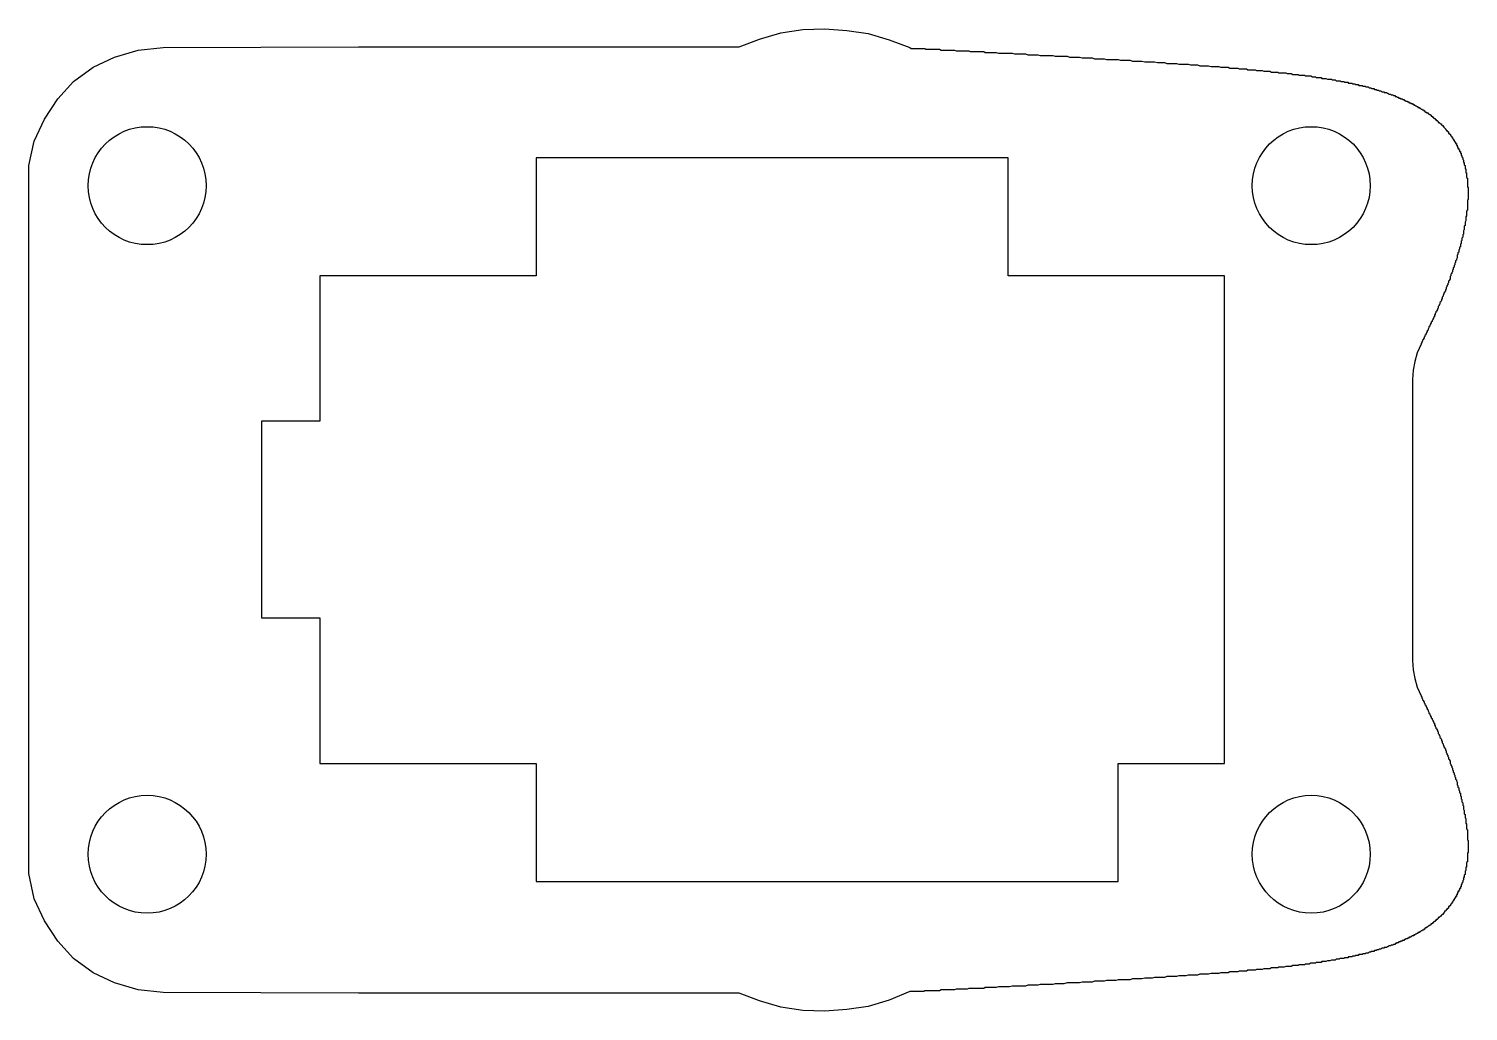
# Model space of a CAD drawing. Header units: millimetres. Extents: x 0 to 36.6, y 0 to 25.
import ezdxf

# ---------------------------------------------------------------- set-up
doc = ezdxf.new("R2010")
doc.units = ezdxf.units.MM
doc.layers.add('CORTE', color=7, linetype='Continuous')

msp = doc.modelspace()

# ---------------------------------------------------------------- linework, layer by layer
at = {"layer": 'CORTE'}
for points in [[(35.4, 16.96), (35.3, 16.74), (35.24, 16.52), (35.2, 16.3), (35.18, 16.06), (35.18, 8.92), (35.2, 8.68), (35.24, 8.46), (35.3, 8.24), (35.4, 8.02), (35.4, 8), (35.42, 8), (35.42, 7.98), (35.42, 7.96), (35.44, 7.94), (35.44, 7.92), (35.46, 7.9), (35.46, 7.88), (35.48, 7.86), (35.48, 7.84), (35.5, 7.82), (35.5, 7.8), (35.52, 7.78), (35.52, 7.76), (35.54, 7.74), (35.54, 7.72), (35.56, 7.7), (35.56, 7.68), (35.58, 7.66), (35.58, 7.64), (35.6, 7.6), (35.6, 7.58), (35.62, 7.56), (35.62, 7.54), (35.64, 7.52), (35.64, 7.5), (35.66, 7.48), (35.66, 7.46), (35.68, 7.44), (35.68, 7.42), (35.7, 7.4), (35.7, 7.38), (35.72, 7.36), (35.72, 7.34), (35.74, 7.32), (35.74, 7.3), (35.74, 7.28), (35.76, 7.26), (35.76, 7.24), (35.78, 7.22), (35.78, 7.2), (35.8, 7.18), (35.8, 7.16), (35.82, 7.14), (35.82, 7.12), (35.84, 7.1), (35.84, 7.08), (35.84, 7.06), (35.86, 7.04), (35.86, 7.02), (35.88, 7), (35.88, 6.96), (35.9, 6.94), (35.92, 6.9), (35.92, 6.88), (35.94, 6.86), (35.94, 6.82), (35.96, 6.8), (35.96, 6.78), (35.98, 6.74), (35.98, 6.72), (36, 6.7), (36.02, 6.66), (36.02, 6.64), (36.04, 6.62), (36.04, 6.58), (36.06, 6.56), (36.06, 6.54), (36.08, 6.5), (36.08, 6.48), (36.1, 6.46), (36.1, 6.42), (36.12, 6.4), (36.12, 6.38), (36.14, 6.36), (36.14, 6.32), (36.14, 6.3), (36.16, 6.28), (36.16, 6.26), (36.18, 6.22), (36.18, 6.2), (36.2, 6.18), (36.2, 6.14), (36.22, 6.12), (36.22, 6.08), (36.24, 6.06), (36.24, 6.02), (36.26, 6), (36.26, 5.96), (36.28, 5.94), (36.28, 5.9), (36.3, 5.88), (36.3, 5.86), (36.32, 5.82), (36.32, 5.8), (36.32, 5.76), (36.34, 5.74), (36.34, 5.7), (36.36, 5.68), (36.36, 5.66), (36.36, 5.62), (36.38, 5.6), (36.38, 5.56), (36.4, 5.54), (36.4, 5.52), (36.4, 5.48), (36.42, 5.46), (36.42, 5.44), (36.42, 5.4), (36.44, 5.38), (36.44, 5.36), (36.44, 5.32), (36.46, 5.3), (36.46, 5.28), (36.46, 5.24), (36.48, 5.22), (36.48, 5.18), (36.48, 5.16), (36.48, 5.14), (36.5, 5.1), (36.5, 5.08), (36.5, 5.06), (36.5, 5.02), (36.52, 5), (36.52, 4.98), (36.52, 4.94), (36.52, 4.92), (36.54, 4.9), (36.54, 4.86), (36.54, 4.84), (36.54, 4.82), (36.54, 4.78), (36.56, 4.76), (36.56, 4.74), (36.56, 4.7), (36.56, 4.68), (36.56, 4.66), (36.56, 4.64), (36.58, 4.6), (36.58, 4.58), (36.58, 4.56), (36.58, 4.54), (36.58, 4.5), (36.58, 4.48), (36.58, 4.46), (36.58, 4.44), (36.58, 4.42), (36.58, 4.4), (36.58, 4.38), (36.58, 4.36), (36.6, 4.34), (36.6, 4.32), (36.6, 4.3), (36.6, 4.28), (36.6, 4.26), (36.6, 4.24), (36.6, 4.22), (36.6, 4.2), (36.6, 4.18), (36.6, 4.16), (36.6, 4.14), (36.6, 4.12), (36.6, 4.1), (36.6, 4.08), (36.6, 4.06), (36.6, 4.04), (36.58, 4.02), (36.58, 4), (36.58, 3.98), (36.58, 3.96), (36.58, 3.94), (36.58, 3.92), (36.58, 3.9), (36.58, 3.88), (36.58, 3.86), (36.58, 3.84), (36.58, 3.82), (36.58, 3.8), (36.56, 3.78), (36.56, 3.76), (36.56, 3.74), (36.56, 3.72), (36.56, 3.7), (36.56, 3.68), (36.56, 3.66), (36.54, 3.66), (36.54, 3.64), (36.54, 3.62), (36.54, 3.6), (36.54, 3.58), (36.52, 3.56), (36.52, 3.54), (36.52, 3.52), (36.52, 3.5), (36.52, 3.48), (36.5, 3.46), (36.5, 3.44), (36.5, 3.42), (36.5, 3.4), (36.48, 3.4), (36.48, 3.38), (36.48, 3.36), (36.48, 3.34), (36.46, 3.32), (36.46, 3.3), (36.46, 3.28), (36.44, 3.26), (36.44, 3.24), (36.44, 3.22), (36.42, 3.22), (36.42, 3.2), (36.42, 3.18), (36.42, 3.16), (36.4, 3.16), (36.4, 3.14), (36.4, 3.12), (36.38, 3.12), (36.38, 3.1), (36.38, 3.08), (36.36, 3.08), (36.36, 3.06), (36.36, 3.04), (36.34, 3.04), (36.34, 3.02), (36.34, 3), (36.32, 3), (36.32, 2.98), (36.32, 2.96), (36.3, 2.96), (36.3, 2.94), (36.3, 2.92), (36.28, 2.92), (36.28, 2.9), (36.28, 2.88), (36.26, 2.88), (36.26, 2.86), (36.24, 2.86), (36.24, 2.84), (36.24, 2.82), (36.22, 2.82), (36.22, 2.8), (36.2, 2.78), (36.2, 2.76), (36.18, 2.76), (36.18, 2.74), (36.16, 2.72), (36.16, 2.7), (36.14, 2.7), (36.14, 2.68), (36.12, 2.68), (36.12, 2.66), (36.1, 2.66), (36.1, 2.64), (36.1, 2.62), (36.08, 2.62), (36.08, 2.6), (36.06, 2.6), (36.06, 2.58), (36.04, 2.58), (36.04, 2.56), (36.02, 2.56), (36.02, 2.54), (36, 2.54), (36, 2.52), (35.98, 2.5), (35.96, 2.48), (35.96, 2.46), (35.94, 2.46), (35.92, 2.44), (35.9, 2.42), (35.88, 2.4), (35.86, 2.38), (35.84, 2.38), (35.84, 2.36), (35.82, 2.34), (35.8, 2.34), (35.8, 2.32), (35.78, 2.32), (35.78, 2.3), (35.76, 2.3), (35.76, 2.28), (35.74, 2.28), (35.72, 2.26), (35.7, 2.24), (35.68, 2.24), (35.68, 2.22), (35.66, 2.22), (35.64, 2.2), (35.62, 2.18), (35.6, 2.18), (35.6, 2.16), (35.58, 2.16), (35.56, 2.14), (35.54, 2.14), (35.54, 2.12), (35.52, 2.12), (35.5, 2.1), (35.48, 2.08), (35.46, 2.08), (35.46, 2.06), (35.44, 2.06), (35.42, 2.04), (35.4, 2.04), (35.38, 2.02), (35.36, 2.02), (35.36, 2), (35.34, 2), (35.32, 2), (35.32, 1.98), (35.3, 1.98), (35.28, 1.96), (35.26, 1.96), (35.24, 1.94), (35.22, 1.94), (35.22, 1.92), (35.2, 1.92), (35.18, 1.92), (35.16, 1.9), (35.14, 1.9), (35.14, 1.88), (35.12, 1.88), (35.1, 1.88), (35.08, 1.86), (35.06, 1.86), (35.06, 1.84), (35.04, 1.84), (35.02, 1.84), (35, 1.82), (34.98, 1.82), (34.96, 1.8), (34.94, 1.8), (34.92, 1.8), (34.92, 1.78), (34.9, 1.78), (34.88, 1.78), (34.88, 1.76), (34.86, 1.76), (34.84, 1.76), (34.82, 1.74), (34.8, 1.74), (34.78, 1.74), (34.78, 1.72), (34.76, 1.72), (34.74, 1.72), (34.74, 1.7), (34.72, 1.7), (34.7, 1.7), (34.68, 1.68), (34.66, 1.68), (34.64, 1.68), (34.62, 1.66), (34.6, 1.66), (34.58, 1.66), (34.56, 1.64), (34.54, 1.64), (34.52, 1.62), (34.5, 1.62), (34.48, 1.62), (34.46, 1.62), (34.46, 1.6), (34.44, 1.6), (34.42, 1.6), (34.4, 1.6), (34.38, 1.58), (34.36, 1.58), (34.34, 1.58), (34.32, 1.56), (34.3, 1.56), (34.28, 1.56), (34.26, 1.54), (34.24, 1.54), (34.22, 1.54), (34.2, 1.52), (34.18, 1.52), (34.16, 1.52), (34.14, 1.52), (34.12, 1.52), (34.12, 1.5), (34.1, 1.5), (34.08, 1.5), (34.06, 1.48), (34.04, 1.48), (34.02, 1.48), (34, 1.48), (33.98, 1.46), (33.96, 1.46), (33.94, 1.46), (33.92, 1.46), (33.9, 1.44), (33.88, 1.44), (33.86, 1.44), (33.84, 1.44), (33.82, 1.44), (33.8, 1.42), (33.78, 1.42), (33.76, 1.42), (33.74, 1.42), (33.72, 1.4), (33.7, 1.4), (33.68, 1.4), (33.66, 1.4), (33.64, 1.38), (33.62, 1.38), (33.6, 1.38), (33.58, 1.38), (33.56, 1.38), (33.54, 1.36), (33.52, 1.36), (33.48, 1.36), (33.46, 1.36), (33.44, 1.34), (33.42, 1.34), (33.4, 1.34), (33.36, 1.34), (33.34, 1.34), (33.32, 1.32), (33.3, 1.32), (33.26, 1.32), (33.24, 1.32), (33.22, 1.3), (33.2, 1.3), (33.16, 1.3), (33.14, 1.3), (33.12, 1.3), (33.08, 1.28), (33.06, 1.28), (33.04, 1.28), (33.02, 1.28), (32.98, 1.26), (32.96, 1.26), (32.94, 1.26), (32.9, 1.26), (32.88, 1.26), (32.86, 1.24), (32.82, 1.24), (32.8, 1.24), (32.78, 1.24), (32.74, 1.24), (32.72, 1.22), (32.68, 1.22), (32.66, 1.22), (32.64, 1.22), (32.6, 1.22), (32.56, 1.2), (32.54, 1.2), (32.5, 1.2), (32.46, 1.2), (32.44, 1.18), (32.4, 1.18), (32.38, 1.18), (32.34, 1.18), (32.3, 1.18), (32.28, 1.16), (32.24, 1.16), (32.2, 1.16), (32.18, 1.16), (32.14, 1.16), (32.1, 1.14), (32.06, 1.14), (32.04, 1.14), (32, 1.14), (31.96, 1.14), (31.92, 1.12), (31.9, 1.12), (31.86, 1.12), (31.82, 1.12), (31.78, 1.12), (31.76, 1.1), (31.72, 1.1), (31.68, 1.1), (31.64, 1.1), (31.6, 1.1), (31.56, 1.08), (31.52, 1.08), (31.48, 1.08), (31.44, 1.08), (31.4, 1.08), (31.36, 1.06), (31.32, 1.06), (31.28, 1.06), (31.22, 1.06), (31.18, 1.04), (31.14, 1.04), (31.1, 1.04), (31.06, 1.04), (31, 1.04), (30.96, 1.02), (30.92, 1.02), (30.88, 1.02), (30.82, 1.02), (30.78, 1.02), (30.74, 1), (30.68, 1), (30.64, 1), (30.6, 1), (30.54, 1), (30.5, 0.98), (30.44, 0.98), (30.4, 0.98), (30.36, 0.98), (30.3, 0.98), (30.26, 0.96), (30.2, 0.96), (30.16, 0.96), (30.1, 0.96), (30.06, 0.96), (30, 0.94), (29.94, 0.94), (29.88, 0.94), (29.82, 0.94), (29.78, 0.94), (29.72, 0.92), (29.66, 0.92), (29.6, 0.92), (29.54, 0.92), (29.48, 0.92), (29.42, 0.9), (29.36, 0.9), (29.3, 0.9), (29.24, 0.9), (29.18, 0.88), (29.12, 0.88), (29.06, 0.88), (29, 0.88), (28.94, 0.88), (28.88, 0.86), (28.82, 0.86), (28.76, 0.86), (28.7, 0.86), (28.62, 0.86), (28.56, 0.84), (28.5, 0.84), (28.44, 0.84), (28.38, 0.84), (28.3, 0.82), (28.24, 0.82), (28.18, 0.82), (28.12, 0.82), (28.06, 0.82), (28, 0.8), (27.94, 0.8), (27.88, 0.8), (27.82, 0.8), (27.76, 0.8), (27.7, 0.8), (27.64, 0.78), (27.58, 0.78), (27.52, 0.78), (27.46, 0.78), (27.4, 0.78), (27.34, 0.76), (27.28, 0.76), (27.22, 0.76), (27.16, 0.76), (27.1, 0.76), (27.04, 0.74), (26.98, 0.74), (26.9, 0.74), (26.84, 0.74), (26.78, 0.74), (26.72, 0.72), (26.66, 0.72), (26.6, 0.72), (26.52, 0.72), (26.46, 0.72), (26.4, 0.72), (26.32, 0.7), (26.26, 0.7), (26.2, 0.7), (26.14, 0.7), (26.1, 0.7), (26.04, 0.68), (25.98, 0.68), (25.94, 0.68), (25.88, 0.68), (25.82, 0.68), (25.78, 0.68), (25.72, 0.68), (25.66, 0.66), (25.62, 0.66), (25.56, 0.66), (25.5, 0.66), (25.44, 0.66), (25.4, 0.66), (25.34, 0.64), (25.28, 0.64), (25.22, 0.64), (25.18, 0.64), (25.12, 0.64), (25.06, 0.64), (25, 0.64), (24.94, 0.62), (24.9, 0.62), (24.84, 0.62), (24.78, 0.62), (24.72, 0.62), (24.66, 0.62), (24.6, 0.6), (24.54, 0.6), (24.48, 0.6), (24.44, 0.6), (24.4, 0.6), (24.34, 0.6), (24.32, 0.6), (24.28, 0.58), (24.24, 0.58), (24.2, 0.58), (24.16, 0.58), (24.12, 0.58), (24.08, 0.58), (24.04, 0.58), (24, 0.58), (23.94, 0.58), (23.9, 0.58), (23.86, 0.56), (23.82, 0.56), (23.78, 0.56), (23.74, 0.56), (23.7, 0.56), (23.66, 0.56), (23.62, 0.56), (23.58, 0.56), (23.54, 0.54), (23.5, 0.54), (23.46, 0.54), (23.42, 0.54), (23.36, 0.54), (23.32, 0.54), (23.28, 0.54), (23.24, 0.54), (23.2, 0.54), (23.16, 0.52), (23.12, 0.52), (23.08, 0.52), (23.06, 0.52), (23.04, 0.52), (23.02, 0.52), (23, 0.52), (22.98, 0.52), (22.96, 0.52), (22.94, 0.52), (22.92, 0.52), (22.9, 0.52), (22.88, 0.52), (22.86, 0.52), (22.84, 0.52), (22.8, 0.52), (22.78, 0.52), (22.76, 0.5), (22.74, 0.5), (22.72, 0.5), (22.7, 0.5), (22.68, 0.5), (22.66, 0.5), (22.64, 0.5), (22.62, 0.5), (22.58, 0.5), (22.56, 0.5), (22.54, 0.5), (22.52, 0.5), (22.5, 0.5), (22.48, 0.5), (22.46, 0.5), (22.44, 0.5), (22.4, 0.5), (21.88, 0.28), (21.34, 0.12), (20.8, 0.04), (20.24, 0), (19.68, 0.02), (19.12, 0.1), (18.58, 0.26), (18.06, 0.46), (8.38, 0.46), (3.42, 0.48), (2.78, 0.54), (2.18, 0.72), (1.64, 0.98), (1.14, 1.34), (0.74, 1.78), (0.4, 2.3), (0.14, 2.86), (0, 3.5), (0, 21.5), (0.14, 22.12), (0.4, 22.68), (0.74, 23.2), (1.14, 23.64), (1.64, 24), (2.18, 24.26), (2.78, 24.44), (3.42, 24.5), (8.38, 24.52), (18.06, 24.52), (18.58, 24.72), (19.12, 24.88), (19.68, 24.96), (20.24, 24.98), (20.8, 24.94), (21.34, 24.86), (21.88, 24.7), (22.4, 24.5), (22.44, 24.48), (22.46, 24.48), (22.48, 24.48), (22.5, 24.48), (22.52, 24.48), (22.54, 24.48), (22.56, 24.48), (22.58, 24.48), (22.62, 24.48), (22.64, 24.48), (22.66, 24.48), (22.68, 24.48), (22.7, 24.48), (22.72, 24.48), (22.74, 24.48), (22.76, 24.48), (22.78, 24.48), (22.8, 24.46), (22.84, 24.46), (22.86, 24.46), (22.88, 24.46), (22.9, 24.46), (22.92, 24.46), (22.94, 24.46), (22.96, 24.46), (22.98, 24.46), (23, 24.46), (23.02, 24.46), (23.04, 24.46), (23.06, 24.46), (23.08, 24.46), (23.12, 24.46), (23.16, 24.46), (23.2, 24.44), (23.24, 24.44), (23.28, 24.44), (23.32, 24.44), (23.36, 24.44), (23.42, 24.44), (23.46, 24.44), (23.5, 24.44), (23.54, 24.44), (23.58, 24.42), (23.62, 24.42), (23.66, 24.42), (23.7, 24.42), (23.74, 24.42), (23.78, 24.42), (23.82, 24.42), (23.86, 24.42), (23.9, 24.42), (23.94, 24.4), (24, 24.4), (24.04, 24.4), (24.08, 24.4), (24.12, 24.4), (24.16, 24.4), (24.2, 24.4), (24.24, 24.4), (24.28, 24.4), (24.32, 24.38), (24.34, 24.38), (24.4, 24.38), (24.44, 24.38), (24.48, 24.38), (24.54, 24.38), (24.6, 24.38), (24.66, 24.36), (24.72, 24.36), (24.78, 24.36), (24.84, 24.36), (24.9, 24.36), (24.94, 24.36), (25, 24.36), (25.06, 24.34), (25.12, 24.34), (25.18, 24.34), (25.22, 24.34), (25.28, 24.34), (25.34, 24.34), (25.4, 24.32), (25.44, 24.32), (25.5, 24.32), (25.56, 24.32), (25.62, 24.32), (25.66, 24.32), (25.72, 24.3), (25.78, 24.3), (25.82, 24.3), (25.88, 24.3), (25.94, 24.3), (25.98, 24.3), (26.04, 24.3), (26.1, 24.28), (26.14, 24.28), (26.2, 24.28), (26.26, 24.28), (26.32, 24.28), (26.4, 24.28), (26.46, 24.26), (26.52, 24.26), (26.6, 24.26), (26.66, 24.26), (26.72, 24.26), (26.78, 24.24), (26.84, 24.24), (26.9, 24.24), (26.98, 24.24), (27.04, 24.24), (27.1, 24.22), (27.16, 24.22), (27.22, 24.22), (27.28, 24.22), (27.34, 24.22), (27.4, 24.2), (27.46, 24.2), (27.52, 24.2), (27.58, 24.2), (27.64, 24.2), (27.7, 24.2), (27.76, 24.18), (27.82, 24.18), (27.88, 24.18), (27.94, 24.18), (28, 24.18), (28.06, 24.16), (28.12, 24.16), (28.18, 24.16), (28.24, 24.16), (28.3, 24.16), (28.38, 24.14), (28.44, 24.14), (28.5, 24.14), (28.56, 24.14), (28.62, 24.14), (28.7, 24.12), (28.76, 24.12), (28.82, 24.12), (28.88, 24.12), (28.94, 24.1), (29, 24.1), (29.06, 24.1), (29.12, 24.1), (29.18, 24.1), (29.24, 24.08), (29.3, 24.08), (29.36, 24.08), (29.42, 24.08), (29.48, 24.08), (29.54, 24.06), (29.6, 24.06), (29.66, 24.06), (29.72, 24.06), (29.78, 24.04), (29.82, 24.04), (29.88, 24.04), (29.94, 24.04), (30, 24.04), (30.06, 24.02), (30.1, 24.02), (30.16, 24.02), (30.2, 24.02), (30.26, 24.02), (30.3, 24), (30.36, 24), (30.4, 24), (30.44, 24), (30.5, 24), (30.54, 23.98), (30.6, 23.98), (30.64, 23.98), (30.68, 23.98), (30.74, 23.98), (30.78, 23.96), (30.82, 23.96), (30.88, 23.96), (30.92, 23.96), (30.96, 23.96), (31, 23.94), (31.06, 23.94), (31.1, 23.94), (31.14, 23.94), (31.18, 23.94), (31.22, 23.92), (31.28, 23.92), (31.32, 23.92), (31.36, 23.92), (31.4, 23.9), (31.44, 23.9), (31.48, 23.9), (31.52, 23.9), (31.56, 23.9), (31.6, 23.88), (31.64, 23.88), (31.68, 23.88), (31.72, 23.88), (31.76, 23.88), (31.78, 23.86), (31.82, 23.86), (31.86, 23.86), (31.9, 23.86), (31.92, 23.86), (31.96, 23.86), (32, 23.84), (32.04, 23.84), (32.06, 23.84), (32.1, 23.84), (32.14, 23.82), (32.18, 23.82), (32.2, 23.82), (32.24, 23.82), (32.28, 23.82), (32.3, 23.8), (32.34, 23.8), (32.38, 23.8), (32.4, 23.8), (32.44, 23.8), (32.46, 23.78), (32.5, 23.78), (32.54, 23.78), (32.56, 23.78), (32.6, 23.78), (32.64, 23.76), (32.66, 23.76), (32.68, 23.76), (32.72, 23.76), (32.74, 23.74), (32.78, 23.74), (32.8, 23.74), (32.82, 23.74), (32.86, 23.74), (32.88, 23.72), (32.9, 23.72), (32.94, 23.72), (32.96, 23.72), (32.98, 23.72), (33.02, 23.7), (33.04, 23.7), (33.06, 23.7), (33.08, 23.7), (33.12, 23.7), (33.14, 23.68), (33.16, 23.68), (33.2, 23.68), (33.22, 23.68), (33.24, 23.66), (33.26, 23.66), (33.3, 23.66), (33.32, 23.66), (33.34, 23.66), (33.36, 23.64), (33.4, 23.64), (33.42, 23.64), (33.44, 23.64), (33.46, 23.62), (33.48, 23.62), (33.52, 23.62), (33.54, 23.62), (33.56, 23.6), (33.58, 23.6), (33.6, 23.6), (33.62, 23.6), (33.64, 23.6), (33.66, 23.58), (33.68, 23.58), (33.7, 23.58), (33.72, 23.58), (33.74, 23.56), (33.76, 23.56), (33.78, 23.56), (33.8, 23.56), (33.82, 23.54), (33.84, 23.54), (33.86, 23.54), (33.88, 23.54), (33.9, 23.54), (33.92, 23.52), (33.94, 23.52), (33.96, 23.52), (33.98, 23.52), (34, 23.5), (34.02, 23.5), (34.04, 23.5), (34.06, 23.5), (34.08, 23.48), (34.1, 23.48), (34.12, 23.48), (34.14, 23.46), (34.16, 23.46), (34.18, 23.46), (34.2, 23.46), (34.22, 23.44), (34.24, 23.44), (34.26, 23.44), (34.28, 23.42), (34.3, 23.42), (34.32, 23.42), (34.34, 23.4), (34.36, 23.4), (34.38, 23.4), (34.4, 23.38), (34.42, 23.38), (34.44, 23.38), (34.46, 23.38), (34.46, 23.36), (34.48, 23.36), (34.5, 23.36), (34.52, 23.36), (34.54, 23.34), (34.56, 23.34), (34.58, 23.32), (34.6, 23.32), (34.62, 23.32), (34.64, 23.3), (34.66, 23.3), (34.68, 23.3), (34.7, 23.28), (34.72, 23.28), (34.74, 23.28), (34.74, 23.26), (34.76, 23.26), (34.78, 23.26), (34.8, 23.24), (34.82, 23.24), (34.84, 23.22), (34.86, 23.22), (34.88, 23.22), (34.88, 23.2), (34.9, 23.2), (34.92, 23.2), (34.94, 23.18), (34.96, 23.18), (34.98, 23.16), (35, 23.16), (35.02, 23.14), (35.04, 23.14), (35.06, 23.14), (35.06, 23.12), (35.08, 23.12), (35.1, 23.1), (35.12, 23.1), (35.14, 23.1), (35.14, 23.08), (35.16, 23.08), (35.18, 23.08), (35.18, 23.06), (35.2, 23.06), (35.22, 23.06), (35.22, 23.04), (35.24, 23.04), (35.26, 23.02), (35.28, 23.02), (35.3, 23), (35.32, 23), (35.32, 22.98), (35.34, 22.98), (35.36, 22.98), (35.36, 22.96), (35.38, 22.96), (35.4, 22.94), (35.42, 22.94), (35.44, 22.92), (35.46, 22.92), (35.46, 22.9), (35.48, 22.9), (35.5, 22.88), (35.52, 22.86), (35.54, 22.86), (35.54, 22.84), (35.56, 22.84), (35.58, 22.84), (35.58, 22.82), (35.6, 22.82), (35.62, 22.8), (35.64, 22.8), (35.64, 22.78), (35.66, 22.78), (35.66, 22.76), (35.68, 22.76), (35.68, 22.74), (35.7, 22.74), (35.72, 22.72), (35.74, 22.7), (35.76, 22.7), (35.76, 22.68), (35.78, 22.68), (35.78, 22.66), (35.8, 22.66), (35.8, 22.64), (35.82, 22.64), (35.84, 22.62), (35.84, 22.6), (35.86, 22.6), (35.88, 22.58), (35.9, 22.56), (35.92, 22.56), (35.92, 22.54), (35.94, 22.52), (35.96, 22.52), (35.96, 22.5), (35.98, 22.48), (36, 22.46), (36.02, 22.44), (36.02, 22.42), (36.04, 22.42), (36.04, 22.4), (36.06, 22.4), (36.06, 22.38), (36.08, 22.38), (36.08, 22.36), (36.1, 22.36), (36.1, 22.34), (36.1, 22.32), (36.12, 22.32), (36.12, 22.3), (36.14, 22.3), (36.14, 22.28), (36.16, 22.28), (36.16, 22.26), (36.18, 22.24), (36.18, 22.22), (36.2, 22.22), (36.2, 22.2), (36.22, 22.18), (36.22, 22.16), (36.24, 22.16), (36.24, 22.14), (36.24, 22.12), (36.26, 22.12), (36.26, 22.1), (36.28, 22.1), (36.28, 22.08), (36.28, 22.06), (36.3, 22.06), (36.3, 22.04), (36.3, 22.02), (36.32, 22.02), (36.32, 22), (36.32, 21.98), (36.34, 21.98), (36.34, 21.96), (36.34, 21.94), (36.36, 21.94), (36.36, 21.92), (36.36, 21.9), (36.38, 21.9), (36.38, 21.88), (36.38, 21.86), (36.4, 21.86), (36.4, 21.84), (36.4, 21.82), (36.42, 21.82), (36.42, 21.8), (36.42, 21.78), (36.42, 21.76), (36.44, 21.76), (36.44, 21.74), (36.44, 21.72), (36.46, 21.7), (36.46, 21.68), (36.46, 21.66), (36.48, 21.64), (36.48, 21.62), (36.48, 21.6), (36.48, 21.58), (36.5, 21.58), (36.5, 21.56), (36.5, 21.54), (36.5, 21.52), (36.52, 21.5), (36.52, 21.48), (36.52, 21.46), (36.52, 21.44), (36.52, 21.42), (36.54, 21.42), (36.54, 21.4), (36.54, 21.38), (36.54, 21.36), (36.54, 21.34), (36.54, 21.32), (36.56, 21.32), (36.56, 21.3), (36.56, 21.28), (36.56, 21.26), (36.56, 21.24), (36.56, 21.22), (36.56, 21.2), (36.58, 21.18), (36.58, 21.16), (36.58, 21.14), (36.58, 21.12), (36.58, 21.1), (36.58, 21.08), (36.58, 21.06), (36.58, 21.04), (36.58, 21.02), (36.58, 21), (36.58, 20.98), (36.58, 20.96), (36.6, 20.94), (36.6, 20.92), (36.6, 20.9), (36.6, 20.88), (36.6, 20.86), (36.6, 20.84), (36.6, 20.82), (36.6, 20.8), (36.6, 20.78), (36.6, 20.76), (36.6, 20.74), (36.6, 20.72), (36.6, 20.7), (36.6, 20.68), (36.6, 20.66), (36.6, 20.64), (36.58, 20.62), (36.58, 20.6), (36.58, 20.58), (36.58, 20.56), (36.58, 20.54), (36.58, 20.52), (36.58, 20.5), (36.58, 20.48), (36.58, 20.44), (36.58, 20.42), (36.58, 20.4), (36.58, 20.38), (36.56, 20.34), (36.56, 20.32), (36.56, 20.3), (36.56, 20.28), (36.56, 20.24), (36.56, 20.22), (36.54, 20.2), (36.54, 20.16), (36.54, 20.14), (36.54, 20.12), (36.54, 20.1), (36.52, 20.06), (36.52, 20.04), (36.52, 20.02), (36.52, 19.98), (36.5, 19.96), (36.5, 19.94), (36.5, 19.9), (36.5, 19.88), (36.48, 19.84), (36.48, 19.82), (36.48, 19.8), (36.48, 19.76), (36.46, 19.74), (36.46, 19.7), (36.46, 19.68), (36.44, 19.66), (36.44, 19.62), (36.44, 19.6), (36.42, 19.58), (36.42, 19.54), (36.42, 19.52), (36.4, 19.5), (36.4, 19.46), (36.4, 19.44), (36.38, 19.42), (36.38, 19.38), (36.36, 19.36), (36.36, 19.32), (36.36, 19.3), (36.34, 19.28), (36.34, 19.24), (36.32, 19.22), (36.32, 19.18), (36.32, 19.16), (36.3, 19.12), (36.3, 19.1), (36.28, 19.08), (36.28, 19.04), (36.26, 19.02), (36.26, 18.98), (36.24, 18.96), (36.24, 18.92), (36.22, 18.9), (36.22, 18.86), (36.2, 18.84), (36.2, 18.8), (36.18, 18.78), (36.18, 18.76), (36.16, 18.74), (36.16, 18.7), (36.14, 18.68), (36.14, 18.66), (36.14, 18.62), (36.12, 18.6), (36.12, 18.58), (36.1, 18.56), (36.1, 18.52), (36.08, 18.5), (36.08, 18.48), (36.06, 18.44), (36.06, 18.42), (36.04, 18.4), (36.04, 18.36), (36.02, 18.34), (36.02, 18.32), (36, 18.28), (35.98, 18.26), (35.98, 18.24), (35.96, 18.2), (35.96, 18.18), (35.94, 18.16), (35.94, 18.12), (35.92, 18.1), (35.92, 18.08), (35.9, 18.04), (35.88, 18.02), (35.88, 17.98), (35.86, 17.96), (35.86, 17.94), (35.84, 17.92), (35.84, 17.9), (35.84, 17.88), (35.82, 17.86), (35.82, 17.84), (35.8, 17.82), (35.8, 17.8), (35.78, 17.78), (35.78, 17.76), (35.76, 17.74), (35.76, 17.72), (35.74, 17.7), (35.74, 17.68), (35.74, 17.66), (35.72, 17.64), (35.72, 17.62), (35.7, 17.6), (35.7, 17.58), (35.68, 17.56), (35.68, 17.54), (35.66, 17.52), (35.66, 17.5), (35.64, 17.48), (35.64, 17.46), (35.62, 17.44), (35.62, 17.42), (35.6, 17.4), (35.6, 17.38), (35.58, 17.34), (35.58, 17.32), (35.56, 17.3), (35.56, 17.28), (35.54, 17.26), (35.54, 17.24), (35.52, 17.22), (35.52, 17.2), (35.5, 17.18), (35.5, 17.16), (35.48, 17.14), (35.48, 17.12), (35.46, 17.1), (35.46, 17.08), (35.44, 17.06), (35.44, 17.04), (35.42, 17.02), (35.42, 17), (35.4, 16.98)], [(12.9, 21.7), (12.9, 18.7), (7.4, 18.7), (7.4, 15), (5.92, 15), (5.92, 10), (7.4, 10), (7.4, 6.3), (12.9, 6.3), (12.9, 3.3), (27.7, 3.3), (27.7, 6.3), (30.4, 6.3), (30.4, 18.7), (24.9, 18.7), (24.9, 21.7)]]:
    msp.add_lwpolyline(points, close=True, dxfattribs=at)
for centre in [(3.01, 20.991), (32.61, 20.991), (3.009, 3.991), (32.609, 3.991)]:
    msp.add_circle(centre, 1.5, dxfattribs=at)

doc.saveas('drawing.dxf')
